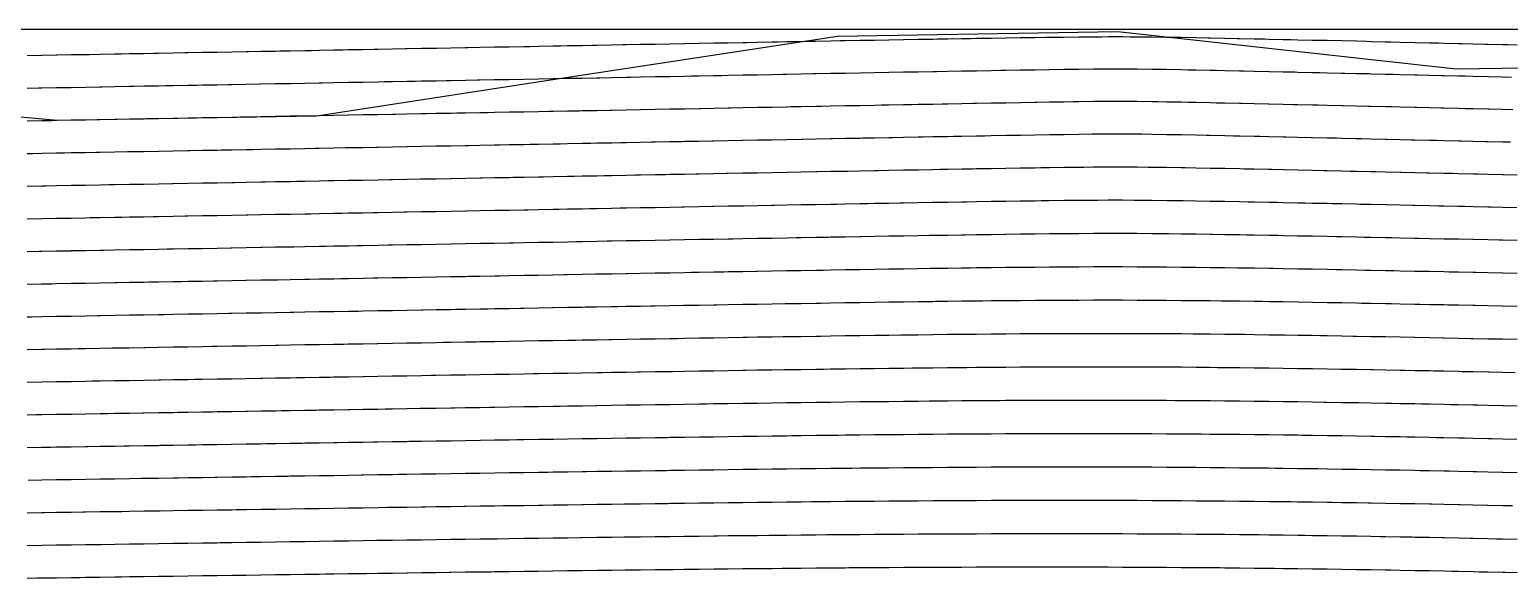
# Model space of a CAD drawing. Header units: metres. Extents: x 0 to 7092, y 40 to 458.
# Drawn here: x 1192.9 to 1513.2, y 44.3 to 163 of the extents above; entities that cross this region are included whole.
import ezdxf

# ---------------------------------------------------------------- set-up
doc = ezdxf.new("R2010")
doc.units = ezdxf.units.M

msp = doc.modelspace()

# ---------------------------------------------------------------- linework, layer by layer
at = {"color": 1}
msp.add_lwpolyline([(1142.19, 148.51), (1198.82, 143.44), (1198.82, 143.44), (1198.82, 143.44), (1198.82, 143.44), (1198.82, 143.44), (1254.96, 144.37), (1254.96, 144.37), (1254.96, 144.37), (1254.96, 144.37), (1254.96, 144.37), (1309.85, 152.82), (1309.85, 152.82), (1309.85, 152.82), (1309.85, 152.82), (1309.85, 152.82), (1367.74, 161.57), (1367.74, 161.57), (1367.74, 161.57), (1367.74, 161.57), (1367.74, 161.57), (1367.74, 161.57), (1367.74, 161.57), (1428.45, 162.61), (1428.45, 162.61), (1428.45, 162.61), (1428.45, 162.61), (1428.45, 162.61), (1428.45, 162.61), (1428.45, 162.61), (1501.65, 154.48), (1501.65, 154.48), (1501.65, 154.48), (1501.65, 154.48), (1501.65, 154.48), (1501.65, 154.48), (1501.65, 154.48), (1570.73, 155.56)], dxfattribs=at)
at = {"layer": 'Contour_Level_10'}
msp.add_lwpolyline([(1513.4, 138.62), (1511.68, 138.66), (1508.51, 138.73), (1508.08, 138.74), (1505.35, 138.81), (1502.74, 138.87), (1502.19, 138.88), (1499.03, 138.95), (1497.38, 138.99), (1495.87, 139.03), (1492.7, 139.1), (1492, 139.11), (1489.54, 139.17), (1486.6, 139.24), (1486.38, 139.24), (1483.22, 139.31), (1481.18, 139.36), (1480.06, 139.39), (1476.9, 139.46), (1475.74, 139.48), (1473.73, 139.53), (1470.57, 139.6), (1470.27, 139.61), (1467.41, 139.67), (1464.76, 139.73), (1464.25, 139.74), (1461.09, 139.81), (1459.18, 139.85), (1457.93, 139.88), (1454.76, 139.95), (1453.5, 139.98), (1451.6, 140.02), (1448.44, 140.08), (1447.63, 140.1), (1445.28, 140.15), (1442.12, 140.21), (1441.33, 140.22), (1438.95, 140.27), (1435.79, 140.32), (1433.63, 140.35), (1432.63, 140.36), (1429.47, 140.38), (1426.31, 140.38), (1423.15, 140.35), (1422.77, 140.35), (1419.98, 140.31), (1416.82, 140.27), (1413.86, 140.22), (1413.66, 140.22), (1410.5, 140.17), (1407.34, 140.11), (1406.51, 140.1), (1404.18, 140.06), (1401.01, 140), (1399.6, 139.98), (1397.85, 139.94), (1394.69, 139.89), (1392.88, 139.85), (1391.53, 139.83), (1388.37, 139.77), (1386.26, 139.73), (1385.2, 139.71), (1382.04, 139.65), (1379.7, 139.61), (1378.88, 139.59), (1375.72, 139.53), (1373.16, 139.48), (1372.56, 139.47), (1369.4, 139.41), (1366.65, 139.36), (1366.23, 139.35), (1363.07, 139.29), (1360.13, 139.24), (1359.91, 139.23), (1356.75, 139.17), (1353.62, 139.11), (1353.59, 139.11), (1350.43, 139.05), (1347.26, 138.99), (1347.11, 138.99), (1344.1, 138.93), (1340.94, 138.87), (1340.58, 138.87), (1337.78, 138.82), (1334.62, 138.76), (1334.05, 138.74), (1331.45, 138.7), (1328.29, 138.64), (1327.5, 138.62), (1325.13, 138.58), (1321.97, 138.52), (1320.94, 138.5), (1318.81, 138.46), (1315.65, 138.4), (1314.37, 138.38), (1312.48, 138.34), (1309.32, 138.28), (1307.79, 138.25), (1306.16, 138.22), (1303, 138.16), (1301.19, 138.13), (1299.84, 138.1), (1296.68, 138.05), (1294.58, 138.01), (1293.51, 137.99), (1290.35, 137.93), (1287.95, 137.88), (1287.19, 137.87), (1284.03, 137.81), (1281.31, 137.76), (1280.87, 137.75), (1277.7, 137.69), (1274.65, 137.64), (1274.54, 137.63), (1271.38, 137.58), (1268.22, 137.52), (1267.98, 137.51), (1265.06, 137.46), (1261.9, 137.4), (1261.29, 137.39), (1258.73, 137.34), (1255.57, 137.29), (1254.59, 137.27), (1252.41, 137.23), (1249.25, 137.17), (1247.87, 137.14), (1246.09, 137.11), (1242.93, 137.05), (1241.14, 137.02), (1239.76, 137), (1236.6, 136.94), (1234.4, 136.9), (1233.44, 136.88), (1230.28, 136.82), (1227.63, 136.77), (1227.12, 136.77), (1223.95, 136.71), (1220.86, 136.65), (1220.79, 136.65), (1217.63, 136.59), (1214.47, 136.54), (1214.06, 136.53), (1211.31, 136.48), (1208.15, 136.42), (1207.25, 136.41), (1204.98, 136.36), (1201.82, 136.31), (1200.43, 136.28), (1198.66, 136.25), (1195.5, 136.19), (1193.58, 136.16), (1192.34, 136.14)], dxfattribs=at)
at = {"layer": 'Contour_Level_11'}
msp.add_lwpolyline([(1514.84, 131.54), (1511.85, 131.6), (1511.68, 131.61), (1508.51, 131.68), (1506.37, 131.73), (1505.35, 131.75), (1502.19, 131.82), (1500.87, 131.85), (1499.03, 131.89), (1495.87, 131.96), (1495.35, 131.97), (1492.7, 132.03), (1489.82, 132.1), (1489.54, 132.1), (1486.38, 132.17), (1484.27, 132.22), (1483.22, 132.24), (1480.06, 132.31), (1478.7, 132.34), (1476.9, 132.38), (1473.73, 132.45), (1473.08, 132.47), (1470.57, 132.52), (1467.41, 132.59), (1467.41, 132.59), (1464.25, 132.66), (1461.66, 132.71), (1461.09, 132.72), (1457.93, 132.79), (1455.76, 132.83), (1454.76, 132.86), (1451.6, 132.92), (1449.63, 132.96), (1448.44, 132.98), (1445.28, 133.04), (1443.02, 133.08), (1442.12, 133.1), (1438.95, 133.15), (1435.79, 133.19), (1434.99, 133.2), (1432.63, 133.23), (1429.47, 133.25), (1426.31, 133.25), (1423.15, 133.23), (1421.05, 133.2), (1419.98, 133.19), (1416.82, 133.15), (1413.66, 133.11), (1411.76, 133.08), (1410.5, 133.06), (1407.34, 133.01), (1404.18, 132.96), (1404.08, 132.96), (1401.01, 132.91), (1397.85, 132.85), (1396.94, 132.83), (1394.69, 132.8), (1391.53, 132.74), (1390.04, 132.71), (1388.37, 132.68), (1385.2, 132.62), (1383.28, 132.59), (1382.04, 132.57), (1378.88, 132.51), (1376.61, 132.47), (1375.72, 132.45), (1372.56, 132.39), (1369.98, 132.34), (1369.4, 132.33), (1366.23, 132.27), (1363.38, 132.22), (1363.07, 132.21), (1359.91, 132.15), (1356.8, 132.1), (1356.75, 132.1), (1353.59, 132.04), (1350.43, 131.98), (1350.23, 131.97), (1347.26, 131.92), (1344.1, 131.86), (1343.65, 131.85), (1340.94, 131.8), (1337.78, 131.74), (1337.08, 131.73), (1334.62, 131.68), (1331.45, 131.62), (1330.5, 131.6), (1328.29, 131.56), (1325.13, 131.5), (1323.92, 131.48), (1321.97, 131.44), (1318.81, 131.39), (1317.32, 131.36), (1315.65, 131.33), (1312.48, 131.27), (1310.72, 131.23), (1309.32, 131.21), (1306.16, 131.15), (1304.1, 131.11), (1303, 131.09), (1299.84, 131.03), (1297.47, 130.99), (1296.68, 130.97), (1293.51, 130.91), (1290.83, 130.86), (1290.35, 130.86), (1287.19, 130.8), (1284.17, 130.74), (1284.03, 130.74), (1280.87, 130.68), (1277.7, 130.62), (1277.51, 130.62), (1274.54, 130.56), (1271.38, 130.51), (1270.82, 130.5), (1268.22, 130.45), (1265.06, 130.39), (1264.13, 130.37), (1261.9, 130.33), (1258.73, 130.27), (1257.42, 130.25), (1255.57, 130.22), (1252.41, 130.16), (1250.69, 130.13), (1249.25, 130.1), (1246.09, 130.04), (1243.95, 130), (1242.93, 129.98), (1239.76, 129.93), (1237.2, 129.88), (1236.6, 129.87), (1233.44, 129.81), (1230.43, 129.76), (1230.28, 129.75), (1227.12, 129.7), (1223.95, 129.64), (1223.65, 129.63), (1220.79, 129.58), (1217.63, 129.52), (1216.85, 129.51), (1214.47, 129.47), (1211.31, 129.41), (1210.03, 129.39), (1208.15, 129.35), (1204.98, 129.3), (1203.2, 129.26), (1201.82, 129.24), (1198.66, 129.18), (1196.35, 129.14), (1195.5, 129.13), (1192.34, 129.07)], dxfattribs=at)
at = {"layer": 'Contour_Level_12'}
msp.add_lwpolyline([(1514.78, 124.46), (1511.68, 124.53), (1509.16, 124.59), (1508.51, 124.6), (1505.35, 124.67), (1503.52, 124.71), (1502.19, 124.74), (1499.03, 124.81), (1497.87, 124.83), (1495.87, 124.88), (1492.7, 124.94), (1492.19, 124.95), (1489.54, 125.01), (1486.48, 125.08), (1486.38, 125.08), (1483.22, 125.15), (1480.72, 125.2), (1480.06, 125.22), (1476.9, 125.28), (1474.9, 125.32), (1473.73, 125.35), (1470.57, 125.41), (1468.99, 125.45), (1467.41, 125.48), (1464.25, 125.54), (1462.94, 125.57), (1461.09, 125.61), (1457.93, 125.67), (1456.67, 125.69), (1454.76, 125.73), (1451.6, 125.79), (1450.01, 125.82), (1448.44, 125.84), (1445.28, 125.9), (1442.58, 125.94), (1442.12, 125.95), (1438.95, 125.99), (1435.79, 126.03), (1432.63, 126.06), (1432.05, 126.06), (1429.47, 126.08), (1426.31, 126.08), (1424, 126.06), (1423.15, 126.06), (1419.98, 126.03), (1416.82, 126), (1413.66, 125.96), (1411.83, 125.94), (1410.5, 125.92), (1407.34, 125.88), (1404.18, 125.83), (1403.26, 125.82), (1401.01, 125.78), (1397.85, 125.73), (1395.57, 125.69), (1394.69, 125.68), (1391.53, 125.63), (1388.37, 125.57), (1388.3, 125.57), (1385.2, 125.52), (1382.04, 125.46), (1381.26, 125.45), (1378.88, 125.41), (1375.72, 125.35), (1374.36, 125.32), (1372.56, 125.29), (1369.4, 125.23), (1367.55, 125.2), (1366.23, 125.18), (1363.07, 125.12), (1360.79, 125.08), (1359.91, 125.06), (1356.75, 125), (1354.08, 124.95), (1353.59, 124.95), (1350.43, 124.89), (1347.39, 124.83), (1347.26, 124.83), (1344.1, 124.77), (1340.94, 124.71), (1340.72, 124.71), (1337.78, 124.65), (1334.62, 124.6), (1334.05, 124.59), (1331.45, 124.54), (1328.29, 124.48), (1327.39, 124.46), (1325.13, 124.42), (1321.97, 124.36), (1320.73, 124.34), (1318.81, 124.3), (1315.65, 124.25), (1314.07, 124.22), (1312.48, 124.19), (1309.32, 124.13), (1307.4, 124.09), (1306.16, 124.07), (1303, 124.01), (1300.72, 123.97), (1299.84, 123.95), (1296.68, 123.9), (1294.03, 123.85), (1293.51, 123.84), (1290.35, 123.78), (1287.34, 123.72), (1287.19, 123.72), (1284.03, 123.66), (1280.87, 123.6), (1280.63, 123.6), (1277.7, 123.55), (1274.54, 123.49), (1273.91, 123.48), (1271.38, 123.43), (1268.22, 123.37), (1267.18, 123.35), (1265.06, 123.32), (1261.9, 123.26), (1260.44, 123.23), (1258.73, 123.2), (1255.57, 123.14), (1253.68, 123.11), (1252.41, 123.08), (1249.25, 123.03), (1246.91, 122.98), (1246.09, 122.97), (1242.93, 122.91), (1240.13, 122.86), (1239.76, 122.86), (1236.6, 122.8), (1233.44, 122.74), (1233.33, 122.74), (1230.28, 122.68), (1227.12, 122.63), (1226.52, 122.62), (1223.95, 122.57), (1220.79, 122.51), (1219.69, 122.49), (1217.63, 122.46), (1214.47, 122.4), (1212.85, 122.37), (1211.31, 122.34), (1208.15, 122.28), (1205.99, 122.25), (1204.98, 122.23), (1201.82, 122.17), (1199.1, 122.12), (1198.66, 122.12), (1195.5, 122.06), (1192.34, 122)], dxfattribs=at)
at = {"layer": 'Contour_Level_13'}
msp.add_lwpolyline([(1514.84, 117.36), (1511.68, 117.43), (1511, 117.44), (1508.51, 117.5), (1505.35, 117.57), (1505.26, 117.57), (1502.19, 117.63), (1499.48, 117.69), (1499.03, 117.7), (1495.87, 117.77), (1493.65, 117.81), (1492.7, 117.83), (1489.54, 117.9), (1487.77, 117.94), (1486.38, 117.97), (1483.22, 118.03), (1481.81, 118.06), (1480.06, 118.1), (1476.9, 118.16), (1475.75, 118.18), (1473.73, 118.22), (1470.57, 118.29), (1469.53, 118.31), (1467.41, 118.35), (1464.25, 118.41), (1463.08, 118.43), (1461.09, 118.47), (1457.93, 118.52), (1456.25, 118.55), (1454.76, 118.58), (1451.6, 118.63), (1448.74, 118.68), (1448.44, 118.68), (1445.28, 118.73), (1442.12, 118.77), (1439.48, 118.8), (1438.95, 118.8), (1435.79, 118.84), (1432.63, 118.86), (1429.47, 118.87), (1426.31, 118.87), (1423.15, 118.86), (1419.98, 118.84), (1416.82, 118.82), (1414.51, 118.8), (1413.66, 118.79), (1410.5, 118.76), (1407.34, 118.72), (1404.18, 118.68), (1403.99, 118.68), (1401.01, 118.63), (1397.85, 118.59), (1395.41, 118.55), (1394.69, 118.54), (1391.53, 118.49), (1388.37, 118.44), (1387.55, 118.43), (1385.2, 118.39), (1382.04, 118.34), (1380.09, 118.31), (1378.88, 118.29), (1375.72, 118.23), (1372.85, 118.18), (1372.56, 118.18), (1369.4, 118.12), (1366.23, 118.07), (1365.78, 118.06), (1363.07, 118.01), (1359.91, 117.96), (1358.8, 117.94), (1356.75, 117.9), (1353.59, 117.84), (1351.9, 117.81), (1350.43, 117.79), (1347.26, 117.73), (1345.05, 117.69), (1344.1, 117.67), (1340.94, 117.62), (1338.23, 117.57), (1337.78, 117.56), (1334.62, 117.5), (1331.45, 117.44), (1331.44, 117.44), (1328.29, 117.39), (1325.13, 117.33), (1324.66, 117.32), (1321.97, 117.27), (1318.81, 117.21), (1317.89, 117.2), (1315.65, 117.16), (1312.48, 117.1), (1311.13, 117.08), (1309.32, 117.04), (1306.16, 116.98), (1304.37, 116.95), (1303, 116.93), (1299.84, 116.87), (1297.6, 116.83), (1296.68, 116.81), (1293.51, 116.75), (1290.83, 116.71), (1290.35, 116.7), (1287.19, 116.64), (1284.06, 116.58), (1284.03, 116.58), (1280.87, 116.52), (1277.7, 116.47), (1277.28, 116.46), (1274.54, 116.41), (1271.38, 116.35), (1270.49, 116.34), (1268.22, 116.3), (1265.06, 116.24), (1263.69, 116.21), (1261.9, 116.18), (1258.73, 116.12), (1256.88, 116.09), (1255.57, 116.07), (1252.41, 116.01), (1250.06, 115.97), (1249.25, 115.95), (1246.09, 115.9), (1243.22, 115.84), (1242.93, 115.84), (1239.76, 115.78), (1236.6, 115.72), (1236.38, 115.72), (1233.44, 115.67), (1230.28, 115.61), (1229.51, 115.6), (1227.12, 115.55), (1223.95, 115.5), (1222.63, 115.47), (1220.79, 115.44), (1217.63, 115.39), (1215.73, 115.35), (1214.47, 115.33), (1211.31, 115.27), (1208.82, 115.23), (1208.15, 115.22), (1204.98, 115.16), (1201.88, 115.11), (1201.82, 115.1), (1198.66, 115.05), (1195.5, 114.99), (1194.91, 114.98), (1192.34, 114.94)], dxfattribs=at)
at = {"layer": 'Contour_Level_14'}
msp.add_lwpolyline([(1514.84, 110.24), (1511.8, 110.3), (1511.68, 110.31), (1508.51, 110.37), (1506.01, 110.43), (1505.35, 110.44), (1502.19, 110.51), (1500.15, 110.55), (1499.03, 110.57), (1495.87, 110.64), (1494.19, 110.67), (1492.7, 110.7), (1489.54, 110.77), (1488.14, 110.8), (1486.38, 110.83), (1483.22, 110.89), (1481.96, 110.92), (1480.06, 110.96), (1476.9, 111.02), (1475.61, 111.04), (1473.73, 111.08), (1470.57, 111.14), (1469, 111.17), (1467.41, 111.19), (1464.25, 111.25), (1462.02, 111.29), (1461.09, 111.3), (1457.93, 111.36), (1454.76, 111.41), (1454.4, 111.41), (1451.6, 111.45), (1448.44, 111.5), (1445.4, 111.53), (1445.28, 111.54), (1442.12, 111.57), (1438.95, 111.6), (1435.79, 111.63), (1432.63, 111.64), (1429.47, 111.65), (1426.31, 111.66), (1423.15, 111.65), (1419.98, 111.64), (1416.82, 111.62), (1413.66, 111.6), (1410.5, 111.57), (1407.34, 111.54), (1406.66, 111.53), (1404.18, 111.51), (1401.01, 111.47), (1397.85, 111.43), (1396.5, 111.41), (1394.69, 111.39), (1391.53, 111.34), (1388.37, 111.3), (1387.77, 111.29), (1385.2, 111.25), (1382.04, 111.2), (1379.72, 111.17), (1378.88, 111.15), (1375.72, 111.1), (1372.56, 111.05), (1372.05, 111.04), (1369.4, 111), (1366.23, 110.95), (1364.63, 110.92), (1363.07, 110.89), (1359.91, 110.84), (1357.36, 110.8), (1356.75, 110.79), (1353.59, 110.73), (1350.43, 110.68), (1350.22, 110.67), (1347.26, 110.62), (1344.1, 110.57), (1343.15, 110.55), (1340.94, 110.51), (1337.78, 110.46), (1336.15, 110.43), (1334.62, 110.4), (1331.45, 110.34), (1329.19, 110.3), (1328.29, 110.29), (1325.13, 110.23), (1322.26, 110.18), (1321.97, 110.17), (1318.81, 110.12), (1315.65, 110.06), (1315.36, 110.06), (1312.48, 110.01), (1309.32, 109.95), (1308.47, 109.93), (1306.16, 109.89), (1303, 109.84), (1301.59, 109.81), (1299.84, 109.78), (1296.68, 109.72), (1294.71, 109.69), (1293.51, 109.67), (1290.35, 109.61), (1287.84, 109.56), (1287.19, 109.55), (1284.03, 109.5), (1280.97, 109.44), (1280.87, 109.44), (1277.7, 109.38), (1274.54, 109.33), (1274.09, 109.32), (1271.38, 109.27), (1268.22, 109.21), (1267.21, 109.2), (1265.06, 109.16), (1261.9, 109.1), (1260.32, 109.07), (1258.73, 109.04), (1255.57, 108.99), (1253.42, 108.95), (1252.41, 108.93), (1249.25, 108.87), (1246.51, 108.83), (1246.09, 108.82), (1242.93, 108.76), (1239.76, 108.71), (1239.59, 108.7), (1236.6, 108.65), (1233.44, 108.59), (1232.65, 108.58), (1230.28, 108.54), (1227.12, 108.48), (1225.69, 108.46), (1223.95, 108.43), (1220.79, 108.37), (1218.72, 108.33), (1217.63, 108.31), (1214.47, 108.26), (1211.72, 108.21), (1211.31, 108.2), (1208.15, 108.15), (1204.98, 108.09), (1204.71, 108.09), (1201.82, 108.04), (1198.66, 107.98), (1197.66, 107.96), (1195.5, 107.93), (1192.34, 107.87)], dxfattribs=at)
at = {"layer": 'Contour_Level_15'}
msp.add_lwpolyline([(1514.84, 103.09), (1511.68, 103.16), (1511.62, 103.16), (1508.51, 103.23), (1505.81, 103.29), (1505.35, 103.29), (1502.19, 103.36), (1499.88, 103.41), (1499.03, 103.43), (1495.87, 103.49), (1493.81, 103.53), (1492.7, 103.55), (1489.54, 103.62), (1487.58, 103.65), (1486.38, 103.68), (1483.22, 103.74), (1481.16, 103.78), (1480.06, 103.8), (1476.9, 103.86), (1474.46, 103.9), (1473.73, 103.91), (1470.57, 103.97), (1467.41, 104.02), (1467.39, 104.02), (1464.25, 104.08), (1461.09, 104.13), (1459.67, 104.15), (1457.93, 104.17), (1454.76, 104.22), (1451.6, 104.26), (1450.8, 104.27), (1448.44, 104.3), (1445.28, 104.33), (1442.12, 104.36), (1438.95, 104.39), (1438.52, 104.39), (1435.79, 104.41), (1432.63, 104.43), (1429.47, 104.44), (1426.31, 104.44), (1423.15, 104.44), (1419.98, 104.43), (1416.82, 104.42), (1413.66, 104.4), (1412.64, 104.39), (1410.5, 104.38), (1407.34, 104.35), (1404.18, 104.32), (1401.01, 104.29), (1399.1, 104.27), (1397.85, 104.26), (1394.69, 104.22), (1391.53, 104.18), (1389.04, 104.15), (1388.37, 104.14), (1385.2, 104.1), (1382.04, 104.05), (1380.18, 104.02), (1378.88, 104.01), (1375.72, 103.96), (1372.56, 103.91), (1371.93, 103.9), (1369.4, 103.86), (1366.23, 103.81), (1364.06, 103.78), (1363.07, 103.76), (1359.91, 103.71), (1356.75, 103.66), (1356.44, 103.65), (1353.59, 103.61), (1350.43, 103.56), (1348.99, 103.53), (1347.26, 103.5), (1344.1, 103.45), (1341.67, 103.41), (1340.94, 103.4), (1337.78, 103.34), (1334.62, 103.29), (1334.44, 103.29), (1331.45, 103.23), (1328.29, 103.18), (1327.28, 103.16), (1325.13, 103.13), (1321.97, 103.07), (1320.17, 103.04), (1318.81, 103.02), (1315.65, 102.96), (1313.1, 102.92), (1312.48, 102.91), (1309.32, 102.85), (1306.16, 102.79), (1306.05, 102.79), (1303, 102.74), (1299.84, 102.68), (1299.03, 102.67), (1296.68, 102.63), (1293.51, 102.57), (1292.02, 102.55), (1290.35, 102.52), (1287.19, 102.46), (1285.02, 102.42), (1284.03, 102.41), (1280.87, 102.35), (1278.03, 102.3), (1277.7, 102.29), (1274.54, 102.24), (1271.38, 102.18), (1271.03, 102.18), (1268.22, 102.13), (1265.06, 102.07), (1264.03, 102.05), (1261.9, 102.02), (1258.73, 101.96), (1257.03, 101.93), (1255.57, 101.91), (1252.41, 101.85), (1250.02, 101.81), (1249.25, 101.79), (1246.09, 101.74), (1243, 101.68), (1242.93, 101.68), (1239.76, 101.63), (1236.6, 101.57), (1235.97, 101.56), (1233.44, 101.52), (1230.28, 101.46), (1228.91, 101.44), (1227.12, 101.41), (1223.95, 101.35), (1221.84, 101.32), (1220.79, 101.3), (1217.63, 101.24), (1214.75, 101.19), (1214.47, 101.19), (1211.31, 101.13), (1208.15, 101.08), (1207.63, 101.07), (1204.98, 101.02), (1201.82, 100.97), (1200.47, 100.95), (1198.66, 100.91), (1195.5, 100.86), (1193.27, 100.82), (1192.34, 100.81)], dxfattribs=at)
at = {"layer": 'Contour_Level_16'}
msp.add_lwpolyline([(1514.84, 95.93), (1511.68, 96), (1510.56, 96.02), (1508.51, 96.06), (1505.35, 96.13), (1504.74, 96.14), (1502.19, 96.2), (1499.03, 96.26), (1498.75, 96.27), (1495.87, 96.33), (1492.7, 96.39), (1492.56, 96.39), (1489.54, 96.45), (1486.38, 96.51), (1486.13, 96.51), (1483.22, 96.57), (1480.06, 96.63), (1479.4, 96.64), (1476.9, 96.68), (1473.73, 96.74), (1472.28, 96.76), (1470.57, 96.79), (1467.41, 96.84), (1464.57, 96.88), (1464.25, 96.89), (1461.09, 96.93), (1457.93, 96.98), (1455.82, 97.01), (1454.76, 97.02), (1451.6, 97.06), (1448.44, 97.09), (1445.28, 97.12), (1444.74, 97.13), (1442.12, 97.15), (1438.95, 97.18), (1435.79, 97.19), (1432.63, 97.21), (1429.47, 97.22), (1426.31, 97.22), (1423.15, 97.22), (1419.98, 97.22), (1416.82, 97.21), (1413.66, 97.19), (1410.5, 97.18), (1407.34, 97.16), (1404.18, 97.13), (1403.9, 97.13), (1401.01, 97.1), (1397.85, 97.07), (1394.69, 97.04), (1391.53, 97.01), (1391.52, 97.01), (1388.37, 96.97), (1385.2, 96.93), (1382.04, 96.89), (1381.51, 96.88), (1378.88, 96.85), (1375.72, 96.8), (1372.56, 96.76), (1372.5, 96.76), (1369.4, 96.72), (1366.23, 96.67), (1364.08, 96.64), (1363.07, 96.62), (1359.91, 96.57), (1356.75, 96.53), (1356.01, 96.51), (1353.59, 96.48), (1350.43, 96.43), (1348.2, 96.39), (1347.26, 96.38), (1344.1, 96.32), (1340.94, 96.27), (1340.57, 96.27), (1337.78, 96.22), (1334.62, 96.17), (1333.07, 96.14), (1331.45, 96.12), (1328.29, 96.06), (1325.67, 96.02), (1325.13, 96.01), (1321.97, 95.96), (1318.81, 95.91), (1318.35, 95.9), (1315.65, 95.85), (1312.48, 95.8), (1311.08, 95.77), (1309.32, 95.74), (1306.16, 95.69), (1303.86, 95.65), (1303, 95.64), (1299.84, 95.58), (1296.68, 95.53), (1296.66, 95.53), (1293.51, 95.47), (1290.35, 95.42), (1289.5, 95.41), (1287.19, 95.37), (1284.03, 95.31), (1282.35, 95.28), (1280.87, 95.26), (1277.7, 95.2), (1275.21, 95.16), (1274.54, 95.15), (1271.38, 95.09), (1268.22, 95.04), (1268.07, 95.04), (1265.06, 94.98), (1261.9, 94.93), (1260.94, 94.91), (1258.73, 94.87), (1255.57, 94.82), (1253.8, 94.79), (1252.41, 94.77), (1249.25, 94.71), (1246.66, 94.67), (1246.09, 94.66), (1242.93, 94.6), (1239.76, 94.55), (1239.5, 94.54), (1236.6, 94.49), (1233.44, 94.44), (1232.33, 94.42), (1230.28, 94.39), (1227.12, 94.33), (1225.14, 94.3), (1223.95, 94.28), (1220.79, 94.22), (1217.93, 94.17), (1217.63, 94.17), (1214.47, 94.12), (1211.31, 94.06), (1210.68, 94.05), (1208.15, 94.01), (1204.98, 93.95), (1203.39, 93.93), (1201.82, 93.9), (1198.66, 93.85), (1196.06, 93.8), (1195.5, 93.8), (1192.34, 93.74)], dxfattribs=at)
at = {"layer": 'Contour_Level_17'}
msp.add_lwpolyline([(1514.41, 88.76), (1511.68, 88.82), (1508.78, 88.88), (1508.51, 88.89), (1505.35, 88.95), (1502.92, 89), (1502.19, 89.02), (1499.03, 89.08), (1496.83, 89.13), (1495.87, 89.15), (1492.7, 89.21), (1490.47, 89.25), (1489.54, 89.27), (1486.38, 89.33), (1483.8, 89.37), (1483.22, 89.38), (1480.06, 89.44), (1476.9, 89.49), (1476.71, 89.5), (1473.73, 89.54), (1470.57, 89.59), (1469.02, 89.62), (1467.41, 89.64), (1464.25, 89.69), (1461.09, 89.73), (1460.43, 89.74), (1457.93, 89.77), (1454.76, 89.81), (1451.6, 89.85), (1449.99, 89.86), (1448.44, 89.88), (1445.28, 89.91), (1442.12, 89.94), (1438.95, 89.96), (1435.79, 89.97), (1432.74, 89.99), (1432.63, 89.99), (1429.47, 90), (1426.31, 90), (1423.15, 90), (1419.98, 90), (1416.82, 90), (1414.5, 89.99), (1413.66, 89.99), (1410.5, 89.97), (1407.34, 89.95), (1404.18, 89.93), (1401.01, 89.91), (1397.85, 89.88), (1395.72, 89.86), (1394.69, 89.86), (1391.53, 89.82), (1388.37, 89.79), (1385.2, 89.76), (1383.88, 89.74), (1382.04, 89.72), (1378.88, 89.68), (1375.72, 89.64), (1373.84, 89.62), (1372.56, 89.6), (1369.4, 89.56), (1366.23, 89.52), (1364.69, 89.5), (1363.07, 89.47), (1359.91, 89.43), (1356.75, 89.38), (1356.09, 89.37), (1353.59, 89.34), (1350.43, 89.29), (1347.84, 89.25), (1347.26, 89.24), (1344.1, 89.19), (1340.94, 89.14), (1339.84, 89.13), (1337.78, 89.09), (1334.62, 89.04), (1332.03, 89), (1331.45, 88.99), (1328.29, 88.94), (1325.13, 88.89), (1324.35, 88.88), (1321.97, 88.84), (1318.81, 88.79), (1316.78, 88.76), (1315.65, 88.74), (1312.48, 88.69), (1309.32, 88.63), (1309.28, 88.63), (1306.16, 88.58), (1303, 88.53), (1301.85, 88.51), (1299.84, 88.48), (1296.68, 88.42), (1294.47, 88.39), (1293.51, 88.37), (1290.35, 88.32), (1287.19, 88.27), (1287.12, 88.26), (1284.03, 88.21), (1280.87, 88.16), (1279.79, 88.14), (1277.7, 88.11), (1274.54, 88.05), (1272.48, 88.02), (1271.38, 88), (1268.22, 87.95), (1265.19, 87.89), (1265.06, 87.89), (1261.9, 87.84), (1258.73, 87.79), (1257.89, 87.77), (1255.57, 87.73), (1252.41, 87.68), (1250.6, 87.65), (1249.25, 87.63), (1246.09, 87.57), (1243.3, 87.53), (1242.93, 87.52), (1239.76, 87.47), (1236.6, 87.41), (1235.98, 87.4), (1233.44, 87.36), (1230.28, 87.31), (1228.65, 87.28), (1227.12, 87.25), (1223.95, 87.2), (1221.29, 87.16), (1220.79, 87.15), (1217.63, 87.1), (1214.47, 87.04), (1213.9, 87.03), (1211.31, 86.99), (1208.15, 86.94), (1206.47, 86.91), (1204.98, 86.89), (1201.82, 86.83), (1198.98, 86.79), (1198.66, 86.78), (1195.5, 86.73), (1192.34, 86.68)], dxfattribs=at)
at = {"layer": 'Contour_Level_18'}
msp.add_lwpolyline([(1514.84, 81.55), (1512.08, 81.62), (1511.68, 81.62), (1508.51, 81.69), (1506.39, 81.74), (1505.35, 81.76), (1502.19, 81.83), (1500.45, 81.86), (1499.03, 81.89), (1495.87, 81.95), (1494.21, 81.98), (1492.7, 82.01), (1489.54, 82.07), (1487.63, 82.11), (1486.38, 82.13), (1483.22, 82.19), (1480.63, 82.23), (1480.06, 82.24), (1476.9, 82.29), (1473.73, 82.34), (1473.05, 82.35), (1470.57, 82.39), (1467.41, 82.44), (1464.62, 82.48), (1464.25, 82.48), (1461.09, 82.52), (1457.93, 82.56), (1454.76, 82.6), (1454.69, 82.6), (1451.6, 82.63), (1448.44, 82.66), (1445.28, 82.69), (1442.12, 82.72), (1440.87, 82.72), (1438.95, 82.74), (1435.79, 82.75), (1432.63, 82.77), (1429.47, 82.78), (1426.31, 82.78), (1423.15, 82.79), (1419.98, 82.79), (1416.82, 82.78), (1413.66, 82.77), (1410.5, 82.76), (1407.34, 82.75), (1404.18, 82.73), (1402.95, 82.72), (1401.01, 82.71), (1397.85, 82.69), (1394.69, 82.66), (1391.53, 82.64), (1388.37, 82.61), (1387.58, 82.6), (1385.2, 82.58), (1382.04, 82.54), (1378.88, 82.51), (1376.03, 82.48), (1375.72, 82.47), (1372.56, 82.44), (1369.4, 82.4), (1366.23, 82.36), (1365.95, 82.35), (1363.07, 82.32), (1359.91, 82.28), (1356.75, 82.23), (1356.67, 82.23), (1353.59, 82.19), (1350.43, 82.14), (1347.9, 82.11), (1347.26, 82.1), (1344.1, 82.05), (1340.94, 82.01), (1339.48, 81.98), (1337.78, 81.96), (1334.62, 81.91), (1331.45, 81.86), (1331.29, 81.86), (1328.29, 81.82), (1325.13, 81.77), (1323.3, 81.74), (1321.97, 81.72), (1318.81, 81.67), (1315.65, 81.62), (1315.44, 81.62), (1312.48, 81.57), (1309.32, 81.52), (1307.69, 81.49), (1306.16, 81.47), (1303, 81.42), (1300.02, 81.37), (1299.84, 81.37), (1296.68, 81.32), (1293.51, 81.26), (1292.41, 81.25), (1290.35, 81.21), (1287.19, 81.16), (1284.85, 81.12), (1284.03, 81.11), (1280.87, 81.06), (1277.7, 81.01), (1277.33, 81), (1274.54, 80.95), (1271.38, 80.9), (1269.83, 80.88), (1268.22, 80.85), (1265.06, 80.8), (1262.35, 80.75), (1261.9, 80.75), (1258.73, 80.69), (1255.57, 80.64), (1254.88, 80.63), (1252.41, 80.59), (1249.25, 80.54), (1247.4, 80.51), (1246.09, 80.49), (1242.93, 80.43), (1239.92, 80.38), (1239.76, 80.38), (1236.6, 80.33), (1233.44, 80.28), (1232.42, 80.26), (1230.28, 80.23), (1227.12, 80.17), (1224.89, 80.14), (1223.95, 80.12), (1220.79, 80.07), (1217.63, 80.02), (1217.33, 80.02), (1214.47, 79.97), (1211.31, 79.92), (1209.73, 79.89), (1208.15, 79.87), (1204.98, 79.82), (1202.07, 79.77), (1201.82, 79.76), (1198.66, 79.71), (1195.5, 79.66), (1194.34, 79.65), (1192.34, 79.61)], dxfattribs=at)
at = {"layer": 'Contour_Level_19'}
msp.add_lwpolyline([(1514.8, 74.35), (1511.68, 74.42), (1509.28, 74.47), (1508.51, 74.49), (1505.35, 74.56), (1503.5, 74.6), (1502.19, 74.62), (1499.03, 74.69), (1497.4, 74.72), (1495.87, 74.75), (1492.7, 74.81), (1490.95, 74.84), (1489.54, 74.87), (1486.38, 74.93), (1484.07, 74.97), (1483.22, 74.98), (1480.06, 75.03), (1476.9, 75.09), (1476.63, 75.09), (1473.73, 75.14), (1470.57, 75.18), (1468.37, 75.21), (1467.41, 75.23), (1464.25, 75.27), (1461.09, 75.31), (1458.83, 75.34), (1457.93, 75.35), (1454.76, 75.38), (1451.6, 75.41), (1448.44, 75.44), (1446.56, 75.46), (1445.28, 75.47), (1442.12, 75.49), (1438.95, 75.51), (1435.79, 75.53), (1432.63, 75.54), (1429.47, 75.56), (1426.31, 75.56), (1423.15, 75.57), (1419.98, 75.57), (1416.82, 75.57), (1413.66, 75.56), (1410.5, 75.55), (1407.34, 75.54), (1404.18, 75.53), (1401.01, 75.51), (1397.85, 75.49), (1394.69, 75.47), (1393.37, 75.46), (1391.53, 75.45), (1388.37, 75.42), (1385.2, 75.39), (1382.04, 75.36), (1379.33, 75.34), (1378.88, 75.33), (1375.72, 75.3), (1372.56, 75.27), (1369.4, 75.23), (1367.96, 75.21), (1366.23, 75.19), (1363.07, 75.16), (1359.91, 75.12), (1357.83, 75.09), (1356.75, 75.08), (1353.59, 75.04), (1350.43, 74.99), (1348.41, 74.97), (1347.26, 74.95), (1344.1, 74.91), (1340.94, 74.86), (1339.47, 74.84), (1337.78, 74.82), (1334.62, 74.77), (1331.45, 74.73), (1330.87, 74.72), (1328.29, 74.68), (1325.13, 74.64), (1322.5, 74.6), (1321.97, 74.59), (1318.81, 74.54), (1315.65, 74.49), (1314.32, 74.47), (1312.48, 74.45), (1309.32, 74.4), (1306.28, 74.35), (1306.16, 74.35), (1303, 74.3), (1299.84, 74.25), (1298.34, 74.23), (1296.68, 74.2), (1293.51, 74.15), (1290.48, 74.11), (1290.35, 74.1), (1287.19, 74.05), (1284.03, 74), (1282.69, 73.98), (1280.87, 73.95), (1277.7, 73.9), (1274.94, 73.86), (1274.54, 73.85), (1271.38, 73.8), (1268.22, 73.75), (1267.23, 73.74), (1265.06, 73.7), (1261.9, 73.65), (1259.54, 73.61), (1258.73, 73.6), (1255.57, 73.55), (1252.41, 73.5), (1251.86, 73.49), (1249.25, 73.45), (1246.09, 73.4), (1244.17, 73.37), (1242.93, 73.35), (1239.76, 73.3), (1236.6, 73.25), (1236.48, 73.24), (1233.44, 73.19), (1230.28, 73.14), (1228.77, 73.12), (1227.12, 73.09), (1223.95, 73.04), (1221.02, 73), (1220.79, 72.99), (1217.63, 72.94), (1214.47, 72.89), (1213.23, 72.87), (1211.31, 72.84), (1208.15, 72.79), (1205.38, 72.75), (1204.98, 72.74), (1201.82, 72.7), (1198.66, 72.65), (1197.45, 72.63), (1195.5, 72.6), (1192.34, 72.55)], dxfattribs=at)
at = {"layer": 'Contour_Level_20'}
msp.add_lwpolyline([(1514.84, 67.14), (1511.74, 67.21), (1511.68, 67.21), (1508.51, 67.28), (1506.1, 67.33), (1505.35, 67.35), (1502.19, 67.42), (1500.15, 67.46), (1499.03, 67.48), (1495.87, 67.54), (1493.84, 67.58), (1492.7, 67.6), (1489.54, 67.66), (1487.1, 67.7), (1486.38, 67.72), (1483.22, 67.77), (1480.06, 67.82), (1479.81, 67.83), (1476.9, 67.87), (1473.73, 67.92), (1471.75, 67.95), (1470.57, 67.97), (1467.41, 68.01), (1464.25, 68.05), (1462.56, 68.07), (1461.09, 68.09), (1457.93, 68.13), (1454.76, 68.16), (1451.6, 68.19), (1451.29, 68.2), (1448.44, 68.22), (1445.28, 68.25), (1442.12, 68.27), (1438.95, 68.29), (1435.79, 68.31), (1433.41, 68.32), (1432.63, 68.32), (1429.47, 68.33), (1426.31, 68.34), (1423.15, 68.35), (1419.98, 68.35), (1416.82, 68.35), (1413.66, 68.35), (1410.5, 68.34), (1407.34, 68.33), (1404.18, 68.32), (1403.94, 68.32), (1401.01, 68.31), (1397.85, 68.29), (1394.69, 68.27), (1391.53, 68.25), (1388.37, 68.23), (1385.2, 68.2), (1384.17, 68.2), (1382.04, 68.18), (1378.88, 68.15), (1375.72, 68.12), (1372.56, 68.09), (1370.86, 68.07), (1369.4, 68.06), (1366.23, 68.02), (1363.07, 67.99), (1359.91, 67.95), (1359.59, 67.95), (1356.75, 67.92), (1353.59, 67.88), (1350.43, 67.84), (1349.39, 67.83), (1347.26, 67.8), (1344.1, 67.76), (1340.94, 67.72), (1339.84, 67.7), (1337.78, 67.68), (1334.62, 67.63), (1331.45, 67.59), (1330.74, 67.58), (1328.29, 67.55), (1325.13, 67.5), (1321.97, 67.46), (1321.95, 67.46), (1318.81, 67.41), (1315.65, 67.37), (1313.4, 67.33), (1312.48, 67.32), (1309.32, 67.27), (1306.16, 67.23), (1305.03, 67.21), (1303, 67.18), (1299.84, 67.13), (1296.79, 67.09), (1296.68, 67.09), (1293.51, 67.04), (1290.35, 66.99), (1288.66, 66.96), (1287.19, 66.94), (1284.03, 66.89), (1280.87, 66.84), (1280.61, 66.84), (1277.7, 66.8), (1274.54, 66.75), (1272.61, 66.72), (1271.38, 66.7), (1268.22, 66.65), (1265.06, 66.6), (1264.66, 66.59), (1261.9, 66.55), (1258.73, 66.5), (1256.73, 66.47), (1255.57, 66.45), (1252.41, 66.4), (1249.25, 66.36), (1248.81, 66.35), (1246.09, 66.31), (1242.93, 66.26), (1240.9, 66.23), (1239.76, 66.21), (1236.6, 66.16), (1233.44, 66.11), (1232.97, 66.1), (1230.28, 66.06), (1227.12, 66.01), (1225.01, 65.98), (1223.95, 65.96), (1220.79, 65.91), (1217.63, 65.87), (1217.01, 65.86), (1214.47, 65.82), (1211.31, 65.77), (1208.94, 65.73), (1208.15, 65.72), (1204.98, 65.67), (1201.82, 65.63), (1200.8, 65.61), (1198.66, 65.58), (1195.5, 65.53), (1192.54, 65.49)], dxfattribs=at)
at = {"layer": 'Contour_Level_21'}
msp.add_lwpolyline([(1513.86, 59.95), (1511.68, 60), (1508.51, 60.07), (1508.36, 60.07), (1505.35, 60.13), (1502.54, 60.19), (1502.19, 60.2), (1499.03, 60.26), (1496.37, 60.32), (1495.87, 60.33), (1492.7, 60.38), (1489.78, 60.44), (1489.54, 60.44), (1486.38, 60.5), (1483.22, 60.55), (1482.64, 60.56), (1480.06, 60.6), (1476.9, 60.65), (1474.8, 60.68), (1473.73, 60.7), (1470.57, 60.75), (1467.41, 60.79), (1465.94, 60.81), (1464.25, 60.83), (1461.09, 60.87), (1457.93, 60.9), (1455.36, 60.93), (1454.76, 60.94), (1451.6, 60.97), (1448.44, 61), (1445.28, 61.02), (1442.12, 61.05), (1440.77, 61.05), (1438.95, 61.07), (1435.79, 61.08), (1432.63, 61.1), (1429.47, 61.11), (1426.31, 61.12), (1423.15, 61.13), (1419.98, 61.13), (1416.82, 61.13), (1413.66, 61.13), (1410.5, 61.13), (1407.34, 61.12), (1404.18, 61.11), (1401.01, 61.1), (1397.85, 61.09), (1394.69, 61.07), (1391.68, 61.05), (1391.53, 61.05), (1388.37, 61.03), (1385.2, 61.01), (1382.04, 60.99), (1378.88, 60.96), (1375.72, 60.94), (1374.94, 60.93), (1372.56, 60.91), (1369.4, 60.88), (1366.23, 60.85), (1363.07, 60.82), (1362.09, 60.81), (1359.91, 60.78), (1356.75, 60.75), (1353.59, 60.72), (1350.88, 60.68), (1350.43, 60.68), (1347.26, 60.64), (1344.1, 60.6), (1340.94, 60.57), (1340.6, 60.56), (1337.78, 60.53), (1334.62, 60.49), (1331.45, 60.45), (1330.92, 60.44), (1328.29, 60.4), (1325.13, 60.36), (1321.97, 60.32), (1321.65, 60.32), (1318.81, 60.28), (1315.65, 60.23), (1312.68, 60.19), (1312.48, 60.19), (1309.32, 60.15), (1306.16, 60.1), (1303.94, 60.07), (1303, 60.06), (1299.84, 60.01), (1296.68, 59.96), (1295.37, 59.95), (1293.51, 59.92), (1290.35, 59.87), (1287.19, 59.83), (1286.93, 59.82), (1284.03, 59.78), (1280.87, 59.73), (1278.58, 59.7), (1277.7, 59.69), (1274.54, 59.64), (1271.38, 59.59), (1270.31, 59.58), (1268.22, 59.55), (1265.06, 59.5), (1262.09, 59.45), (1261.9, 59.45), (1258.73, 59.4), (1255.57, 59.36), (1253.9, 59.33), (1252.41, 59.31), (1249.25, 59.26), (1246.09, 59.21), (1245.72, 59.21), (1242.93, 59.17), (1239.76, 59.12), (1237.54, 59.08), (1236.6, 59.07), (1233.44, 59.02), (1230.28, 58.97), (1229.34, 58.96), (1227.12, 58.93), (1223.95, 58.88), (1221.11, 58.84), (1220.79, 58.83), (1217.63, 58.79), (1214.47, 58.74), (1212.81, 58.71), (1211.31, 58.69), (1208.15, 58.65), (1204.98, 58.6), (1204.43, 58.59), (1201.82, 58.55), (1198.66, 58.51), (1195.94, 58.47), (1195.5, 58.46), (1192.34, 58.42)], dxfattribs=at)
at = {"layer": 'Contour_Level_22'}
msp.add_lwpolyline([(1514.84, 52.7), (1511.68, 52.78), (1510.38, 52.8), (1508.51, 52.85), (1505.35, 52.91), (1504.68, 52.93), (1502.19, 52.98), (1499.03, 53.04), (1498.64, 53.05), (1495.87, 53.11), (1492.7, 53.16), (1492.17, 53.17), (1489.54, 53.22), (1486.38, 53.28), (1485.2, 53.3), (1483.22, 53.33), (1480.06, 53.38), (1477.57, 53.42), (1476.9, 53.43), (1473.73, 53.48), (1470.57, 53.52), (1469.01, 53.54), (1467.41, 53.56), (1464.25, 53.61), (1461.09, 53.64), (1459, 53.67), (1457.93, 53.68), (1454.76, 53.71), (1451.6, 53.74), (1448.44, 53.77), (1446.13, 53.79), (1445.28, 53.8), (1442.12, 53.82), (1438.95, 53.84), (1435.79, 53.86), (1432.63, 53.87), (1429.47, 53.89), (1426.31, 53.9), (1423.15, 53.91), (1419.98, 53.91), (1418.09, 53.91), (1416.82, 53.91), (1413.66, 53.91), (1411.12, 53.91), (1410.5, 53.91), (1407.34, 53.91), (1404.18, 53.9), (1401.01, 53.89), (1397.85, 53.88), (1394.69, 53.87), (1391.53, 53.85), (1388.37, 53.84), (1385.2, 53.82), (1382.04, 53.8), (1380.83, 53.79), (1378.88, 53.78), (1375.72, 53.75), (1372.56, 53.73), (1369.4, 53.7), (1366.23, 53.67), (1365.52, 53.67), (1363.07, 53.64), (1359.91, 53.61), (1356.75, 53.58), (1353.59, 53.55), (1352.97, 53.54), (1350.43, 53.52), (1347.26, 53.48), (1344.1, 53.45), (1341.79, 53.42), (1340.94, 53.41), (1337.78, 53.37), (1334.62, 53.34), (1331.45, 53.3), (1331.41, 53.3), (1328.29, 53.26), (1325.13, 53.22), (1321.97, 53.18), (1321.59, 53.17), (1318.81, 53.14), (1315.65, 53.1), (1312.48, 53.06), (1312.15, 53.05), (1309.32, 53.01), (1306.16, 52.97), (1303, 52.93), (1302.99, 52.93), (1299.84, 52.88), (1296.68, 52.84), (1294.05, 52.8), (1293.51, 52.8), (1290.35, 52.75), (1287.19, 52.71), (1285.27, 52.68), (1284.03, 52.66), (1280.87, 52.62), (1277.7, 52.57), (1276.6, 52.56), (1274.54, 52.53), (1271.38, 52.48), (1268.22, 52.44), (1268.02, 52.44), (1265.06, 52.39), (1261.9, 52.35), (1259.51, 52.31), (1258.73, 52.3), (1255.57, 52.26), (1252.41, 52.21), (1251.02, 52.19), (1249.25, 52.16), (1246.09, 52.12), (1242.93, 52.07), (1242.56, 52.07), (1239.76, 52.03), (1236.6, 51.98), (1234.09, 51.94), (1233.44, 51.93), (1230.28, 51.89), (1227.12, 51.84), (1225.58, 51.82), (1223.95, 51.8), (1220.79, 51.75), (1217.63, 51.71), (1217.03, 51.7), (1214.47, 51.66), (1211.31, 51.61), (1208.4, 51.57), (1208.15, 51.57), (1204.98, 51.53), (1201.82, 51.48), (1199.66, 51.45), (1198.66, 51.44), (1195.5, 51.39), (1192.34, 51.35)], dxfattribs=at)
at = {"layer": 'Contour_Level_23'}
msp.add_lwpolyline([(1514.84, 45.48), (1512.26, 45.54), (1511.68, 45.55), (1508.51, 45.62), (1506.65, 45.66), (1505.35, 45.69), (1502.19, 45.76), (1500.71, 45.79), (1499.03, 45.82), (1495.87, 45.88), (1494.37, 45.91), (1492.7, 45.94), (1489.54, 46), (1487.56, 46.03), (1486.38, 46.05), (1483.22, 46.11), (1480.13, 46.16), (1480.06, 46.16), (1476.9, 46.21), (1473.73, 46.25), (1471.84, 46.28), (1470.57, 46.3), (1467.41, 46.34), (1464.25, 46.38), (1462.31, 46.4), (1461.09, 46.42), (1457.93, 46.45), (1454.76, 46.49), (1451.6, 46.52), (1450.58, 46.53), (1448.44, 46.54), (1445.28, 46.57), (1442.12, 46.59), (1438.95, 46.62), (1435.79, 46.63), (1433.05, 46.65), (1432.63, 46.65), (1429.47, 46.66), (1426.31, 46.68), (1423.15, 46.69), (1419.98, 46.69), (1416.82, 46.7), (1413.66, 46.7), (1410.5, 46.7), (1407.34, 46.7), (1404.18, 46.69), (1401.01, 46.69), (1397.85, 46.68), (1394.69, 46.67), (1391.53, 46.65), (1390.41, 46.65), (1388.37, 46.64), (1385.2, 46.62), (1382.04, 46.61), (1378.88, 46.59), (1375.72, 46.57), (1372.56, 46.54), (1370.23, 46.53), (1369.4, 46.52), (1366.23, 46.49), (1363.07, 46.47), (1359.91, 46.44), (1356.75, 46.41), (1355.79, 46.4), (1353.59, 46.38), (1350.43, 46.35), (1347.26, 46.32), (1344.1, 46.29), (1343.45, 46.28), (1340.94, 46.25), (1337.78, 46.22), (1334.62, 46.18), (1332.25, 46.16), (1331.45, 46.15), (1328.29, 46.11), (1325.13, 46.07), (1321.97, 46.04), (1321.78, 46.03), (1318.81, 46), (1315.65, 45.96), (1312.48, 45.92), (1311.81, 45.91), (1309.32, 45.88), (1306.16, 45.84), (1303, 45.8), (1302.19, 45.79), (1299.84, 45.76), (1296.68, 45.71), (1293.51, 45.67), (1292.83, 45.66), (1290.35, 45.63), (1287.19, 45.59), (1284.03, 45.55), (1283.66, 45.54), (1280.87, 45.5), (1277.7, 45.46), (1274.64, 45.42), (1274.54, 45.42), (1271.38, 45.37), (1268.22, 45.33), (1265.73, 45.29), (1265.06, 45.28), (1261.9, 45.24), (1258.73, 45.2), (1256.89, 45.17), (1255.57, 45.15), (1252.41, 45.11), (1249.25, 45.06), (1248.08, 45.05), (1246.09, 45.02), (1242.93, 44.98), (1239.76, 44.93), (1239.3, 44.92), (1236.6, 44.89), (1233.44, 44.84), (1230.5, 44.8), (1230.28, 44.8), (1227.12, 44.75), (1223.95, 44.71), (1221.66, 44.68), (1220.79, 44.67), (1217.63, 44.62), (1214.47, 44.58), (1212.75, 44.56), (1211.31, 44.54), (1208.15, 44.49), (1204.98, 44.45), (1203.74, 44.43), (1201.82, 44.41), (1198.66, 44.36), (1195.5, 44.32), (1194.58, 44.31), (1192.34, 44.28)], dxfattribs=at)
at = {"layer": 'Contour_Level_6'}
msp.add_lwpolyline([(1610.16, 163), (972.28, 163)], dxfattribs=at)
at = {"layer": 'Contour_Level_7'}
msp.add_lwpolyline([(1514.84, 159.62), (1512.77, 159.68), (1511.68, 159.7), (1508.51, 159.78), (1507.89, 159.8), (1505.35, 159.86), (1502.92, 159.92), (1502.19, 159.94), (1499.03, 160.02), (1497.87, 160.05), (1495.87, 160.09), (1492.74, 160.17), (1492.7, 160.17), (1489.54, 160.24), (1487.54, 160.29), (1486.38, 160.32), (1483.22, 160.39), (1482.26, 160.41), (1480.06, 160.47), (1476.91, 160.54), (1476.9, 160.54), (1473.73, 160.61), (1471.46, 160.66), (1470.57, 160.68), (1467.41, 160.75), (1465.9, 160.78), (1464.25, 160.82), (1461.09, 160.89), (1460.19, 160.91), (1457.93, 160.95), (1454.76, 161.02), (1454.26, 161.03), (1451.6, 161.08), (1448.44, 161.14), (1447.97, 161.15), (1445.28, 161.2), (1442.12, 161.26), (1440.94, 161.28), (1438.95, 161.31), (1435.79, 161.35), (1432.63, 161.39), (1431.12, 161.4), (1429.47, 161.41), (1426.31, 161.41), (1424.87, 161.4), (1423.15, 161.39), (1419.98, 161.36), (1416.82, 161.33), (1413.66, 161.29), (1412.78, 161.28), (1410.5, 161.25), (1407.34, 161.2), (1404.23, 161.15), (1404.18, 161.15), (1401.01, 161.1), (1397.85, 161.05), (1396.55, 161.03), (1394.69, 161), (1391.53, 160.95), (1389.25, 160.91), (1388.37, 160.89), (1385.2, 160.84), (1382.16, 160.78), (1382.04, 160.78), (1378.88, 160.73), (1375.72, 160.67), (1375.22, 160.66), (1372.56, 160.61), (1369.4, 160.56), (1368.36, 160.54), (1366.23, 160.5), (1363.07, 160.44), (1361.57, 160.41), (1359.91, 160.38), (1356.75, 160.33), (1354.81, 160.29), (1353.59, 160.27), (1350.43, 160.21), (1348.08, 160.17), (1347.26, 160.15), (1344.1, 160.1), (1341.36, 160.05), (1340.94, 160.04), (1337.78, 159.98), (1334.66, 159.92), (1334.62, 159.92), (1331.45, 159.86), (1328.29, 159.8), (1327.96, 159.8), (1325.13, 159.75), (1321.97, 159.69), (1321.26, 159.68), (1318.81, 159.63), (1315.65, 159.57), (1314.56, 159.55), (1312.48, 159.51), (1309.32, 159.46), (1307.85, 159.43), (1306.16, 159.4), (1303, 159.34), (1301.14, 159.31), (1299.84, 159.28), (1296.68, 159.22), (1294.42, 159.18), (1293.51, 159.17), (1290.35, 159.11), (1287.69, 159.06), (1287.19, 159.05), (1284.03, 158.99), (1280.95, 158.94), (1280.87, 158.94), (1277.7, 158.88), (1274.54, 158.82), (1274.2, 158.81), (1271.38, 158.76), (1268.22, 158.71), (1267.43, 158.69), (1265.06, 158.65), (1261.9, 158.59), (1260.65, 158.57), (1258.73, 158.53), (1255.57, 158.48), (1253.86, 158.44), (1252.41, 158.42), (1249.25, 158.36), (1247.05, 158.32), (1246.09, 158.3), (1242.93, 158.25), (1240.23, 158.2), (1239.76, 158.19), (1236.6, 158.13), (1233.44, 158.08), (1233.39, 158.08), (1230.28, 158.02), (1227.12, 157.96), (1226.53, 157.95), (1223.95, 157.91), (1220.79, 157.85), (1219.65, 157.83), (1217.63, 157.79), (1214.47, 157.74), (1212.75, 157.71), (1211.31, 157.68), (1208.15, 157.62), (1205.82, 157.58), (1204.98, 157.57), (1201.82, 157.51), (1198.86, 157.46), (1198.66, 157.46), (1195.5, 157.4), (1192.34, 157.34)], dxfattribs=at)
at = {"layer": 'Contour_Level_8'}
msp.add_lwpolyline([(1513.67, 152.66), (1511.68, 152.71), (1508.69, 152.78), (1508.51, 152.79), (1505.35, 152.86), (1503.63, 152.9), (1502.19, 152.94), (1499.03, 153.01), (1498.52, 153.03), (1495.87, 153.09), (1493.34, 153.15), (1492.7, 153.17), (1489.54, 153.24), (1488.12, 153.27), (1486.38, 153.31), (1483.22, 153.39), (1482.85, 153.4), (1480.06, 153.46), (1477.54, 153.52), (1476.9, 153.53), (1473.73, 153.61), (1472.17, 153.64), (1470.57, 153.68), (1467.41, 153.75), (1466.74, 153.77), (1464.25, 153.82), (1461.23, 153.89), (1461.09, 153.89), (1457.93, 153.96), (1455.6, 154.01), (1454.76, 154.03), (1451.6, 154.1), (1449.78, 154.14), (1448.44, 154.16), (1445.28, 154.23), (1443.62, 154.26), (1442.12, 154.29), (1438.95, 154.34), (1436.67, 154.38), (1435.79, 154.4), (1432.63, 154.44), (1429.47, 154.47), (1426.31, 154.46), (1423.15, 154.43), (1419.98, 154.4), (1418.9, 154.38), (1416.82, 154.35), (1413.66, 154.31), (1410.51, 154.26), (1410.5, 154.26), (1407.34, 154.21), (1404.18, 154.15), (1403.1, 154.14), (1401.01, 154.1), (1397.85, 154.04), (1396.06, 154.01), (1394.69, 153.99), (1391.53, 153.93), (1389.2, 153.89), (1388.37, 153.87), (1385.2, 153.82), (1382.45, 153.77), (1382.04, 153.76), (1378.88, 153.7), (1375.77, 153.64), (1375.72, 153.64), (1372.56, 153.58), (1369.4, 153.52), (1369.13, 153.52), (1366.23, 153.47), (1363.07, 153.41), (1362.52, 153.4), (1359.91, 153.35), (1356.75, 153.29), (1355.92, 153.27), (1353.59, 153.23), (1350.43, 153.17), (1349.32, 153.15), (1347.26, 153.11), (1344.1, 153.05), (1342.73, 153.03), (1340.94, 152.99), (1337.78, 152.93), (1336.13, 152.9), (1334.62, 152.88), (1331.45, 152.82), (1329.53, 152.78), (1328.29, 152.76), (1325.13, 152.7), (1322.92, 152.66), (1321.97, 152.64), (1318.81, 152.58), (1316.3, 152.53), (1315.65, 152.52), (1312.48, 152.46), (1309.67, 152.41), (1309.32, 152.4), (1306.16, 152.35), (1303.03, 152.29), (1303, 152.29), (1299.84, 152.23), (1296.68, 152.17), (1296.38, 152.17), (1293.51, 152.11), (1290.35, 152.05), (1289.71, 152.04), (1287.19, 152), (1284.03, 151.94), (1283.03, 151.92), (1280.87, 151.88), (1277.7, 151.82), (1276.34, 151.8), (1274.54, 151.76), (1271.38, 151.7), (1269.64, 151.67), (1268.22, 151.65), (1265.06, 151.59), (1262.92, 151.55), (1261.9, 151.53), (1258.73, 151.47), (1256.18, 151.43), (1255.57, 151.42), (1252.41, 151.36), (1249.43, 151.3), (1249.25, 151.3), (1246.09, 151.24), (1242.93, 151.18), (1242.67, 151.18), (1239.76, 151.13), (1236.6, 151.07), (1235.88, 151.06), (1233.44, 151.01), (1230.28, 150.96), (1229.08, 150.93), (1227.12, 150.9), (1223.95, 150.84), (1222.27, 150.81), (1220.79, 150.78), (1217.63, 150.73), (1215.43, 150.69), (1214.47, 150.67), (1211.31, 150.61), (1208.58, 150.56), (1208.15, 150.56), (1204.98, 150.5), (1201.82, 150.44), (1201.7, 150.44), (1198.66, 150.39), (1195.5, 150.33), (1194.79, 150.32), (1192.34, 150.27)], dxfattribs=at)
at = {"layer": 'Contour_Level_9'}
msp.add_lwpolyline([(1513.94, 145.64), (1511.68, 145.69), (1508.8, 145.76), (1508.51, 145.77), (1505.35, 145.84), (1503.62, 145.89), (1502.19, 145.92), (1499.03, 145.99), (1498.39, 146.01), (1495.87, 146.07), (1493.13, 146.13), (1492.7, 146.14), (1489.54, 146.22), (1487.84, 146.26), (1486.38, 146.29), (1483.22, 146.36), (1482.52, 146.38), (1480.06, 146.44), (1477.18, 146.5), (1476.9, 146.51), (1473.73, 146.58), (1471.8, 146.62), (1470.57, 146.65), (1467.41, 146.72), (1466.39, 146.75), (1464.25, 146.8), (1461.09, 146.87), (1460.92, 146.87), (1457.93, 146.94), (1455.37, 146.99), (1454.76, 147.01), (1451.6, 147.08), (1449.68, 147.12), (1448.44, 147.14), (1445.28, 147.21), (1443.72, 147.24), (1442.12, 147.27), (1438.95, 147.33), (1437.07, 147.36), (1435.79, 147.39), (1432.63, 147.43), (1429.47, 147.46), (1426.31, 147.45), (1423.15, 147.42), (1419.98, 147.38), (1418.76, 147.36), (1416.82, 147.34), (1413.66, 147.29), (1410.92, 147.24), (1410.5, 147.23), (1407.34, 147.18), (1404.18, 147.12), (1403.84, 147.12), (1401.01, 147.07), (1397.85, 147.01), (1397.05, 146.99), (1394.69, 146.95), (1391.53, 146.89), (1390.39, 146.87), (1388.37, 146.83), (1385.2, 146.77), (1383.8, 146.75), (1382.04, 146.71), (1378.88, 146.66), (1377.24, 146.62), (1375.72, 146.6), (1372.56, 146.54), (1370.71, 146.5), (1369.4, 146.48), (1366.23, 146.42), (1364.19, 146.38), (1363.07, 146.36), (1359.91, 146.3), (1357.67, 146.26), (1356.75, 146.24), (1353.59, 146.18), (1351.15, 146.13), (1350.43, 146.12), (1347.26, 146.06), (1344.63, 146.01), (1344.1, 146), (1340.94, 145.94), (1338.09, 145.89), (1337.78, 145.88), (1334.62, 145.82), (1331.55, 145.76), (1331.45, 145.76), (1328.29, 145.7), (1325.13, 145.64), (1324.99, 145.64), (1321.97, 145.58), (1318.81, 145.52), (1318.42, 145.52), (1315.65, 145.46), (1312.48, 145.41), (1311.83, 145.39), (1309.32, 145.35), (1306.16, 145.29), (1305.24, 145.27), (1303, 145.23), (1299.84, 145.17), (1298.63, 145.15), (1296.68, 145.11), (1293.51, 145.05), (1292, 145.02), (1290.35, 144.99), (1287.19, 144.93), (1285.36, 144.9), (1284.03, 144.88), (1280.87, 144.82), (1278.71, 144.78), (1277.7, 144.76), (1274.54, 144.7), (1272.04, 144.65), (1271.38, 144.64), (1268.22, 144.58), (1265.35, 144.53), (1265.06, 144.53), (1261.9, 144.47), (1258.73, 144.41), (1258.65, 144.41), (1255.57, 144.35), (1252.41, 144.29), (1251.94, 144.29), (1249.25, 144.24), (1246.09, 144.18), (1245.21, 144.16), (1242.93, 144.12), (1239.76, 144.06), (1238.46, 144.04), (1236.6, 144.01), (1233.44, 143.95), (1231.7, 143.92), (1230.28, 143.89), (1227.12, 143.83), (1224.92, 143.79), (1223.95, 143.78), (1220.79, 143.72), (1218.13, 143.67), (1217.63, 143.66), (1214.47, 143.6), (1211.32, 143.55), (1211.31, 143.55), (1208.15, 143.49), (1204.98, 143.43), (1204.49, 143.42), (1201.82, 143.38), (1198.66, 143.32), (1197.64, 143.3), (1195.5, 143.26), (1192.34, 143.21)], dxfattribs=at)

doc.saveas('drawing.dxf')
